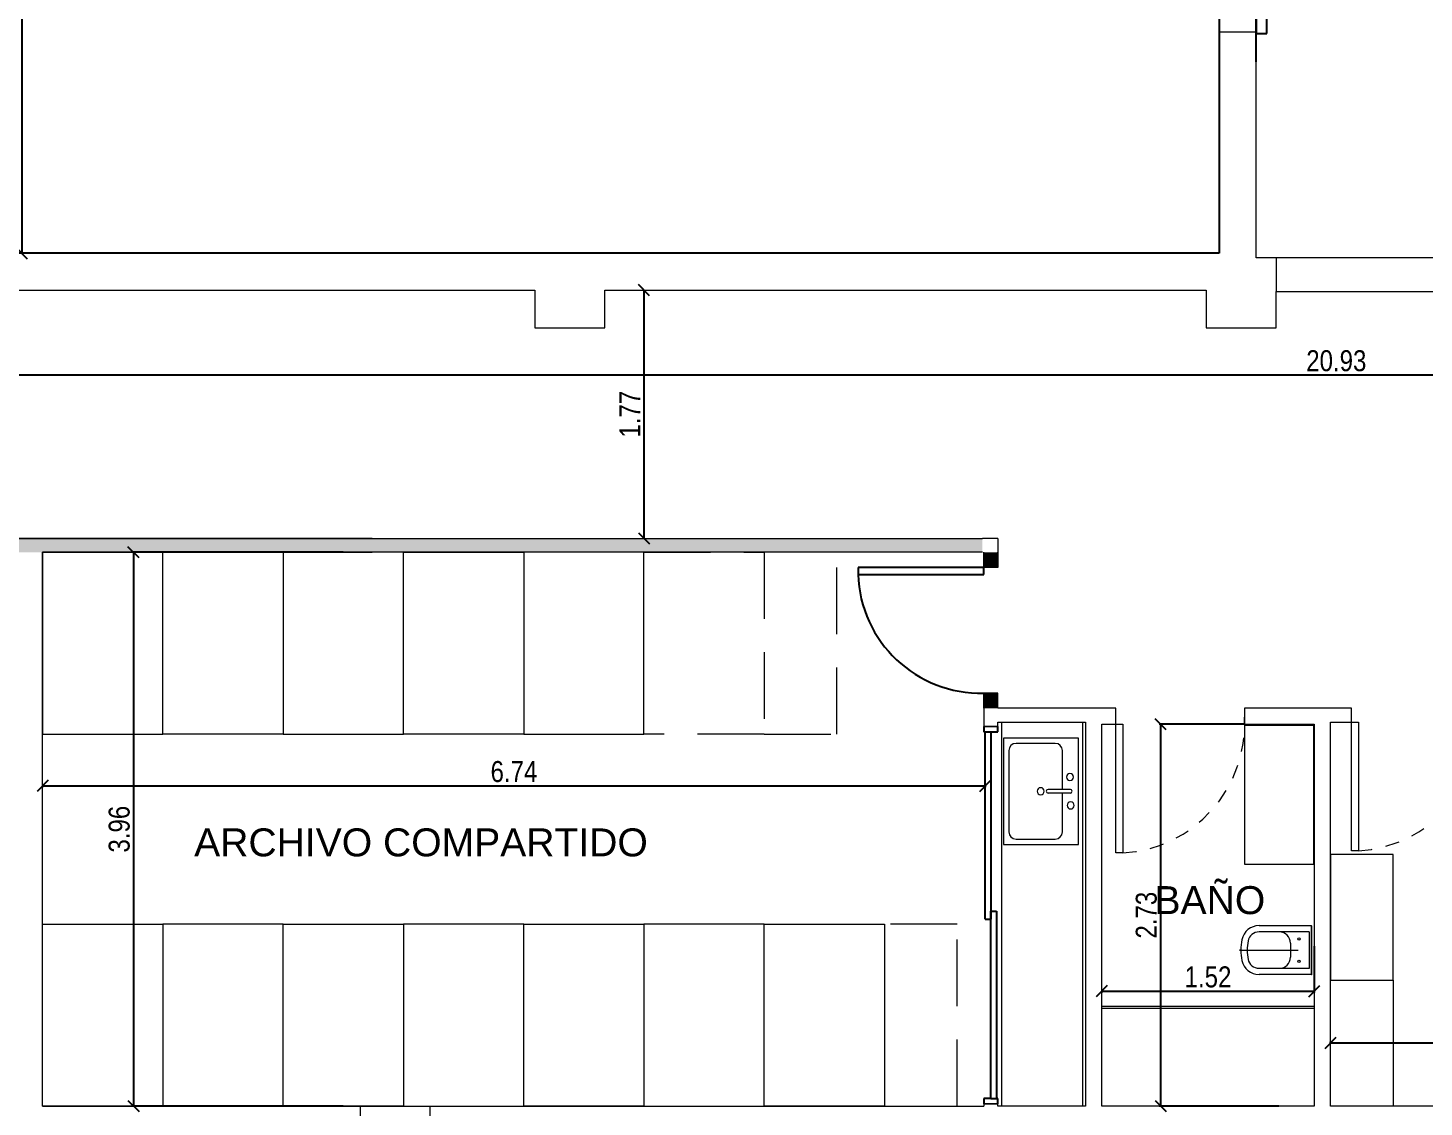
# Model space of a CAD drawing. Header units: millimetres. Extents: x 182 to 305, y 81 to 164.
# Drawn here: x 197.21 to 207.19, y 110.36 to 118.08 of the extents above; entities that cross this region are included whole.
import ezdxf

# ---------------------------------------------------------------- set-up
doc = ezdxf.new("R2010")
doc.units = ezdxf.units.MM
doc.linetypes.add('Dash 1_16_', pattern=[0.003174, 0.001587, -0.001587])
doc.linetypes.add('Hidden', pattern=[7.14375, 4.7625, -2.38125])
for name, color, linetype, lineweight in [('A-DOORSYM', 7, 'Continuous', 9), ('A-FLORCAM', 7, 'Continuous', 9), ('A-WALL', 7, 'Continuous', 9), ('DIMENSION', 1, 'Continuous', 25), ('mobiliario ocasa', 7, 'Continuous', 5), ('P-SANRFIM', 7, 'Continuous', 9)]:
    doc.layers.add(name, color=color, linetype=linetype, lineweight=lineweight)
for name, color, linetype in [('estructura', 7, 'Continuous'), ('Lineas Carpintería', 7, 'Continuous'), ('Lineas Placard', 7, 'Continuous'), ('Sectores', 3, 'Continuous'), ('TIERRA', 7, 'Continuous')]:
    doc.layers.add(name, color=color, linetype=linetype)
doc.styles.add('ARIALNARROW', font='ARIALN.TTF')
doc.styles.add('MtXpl_Arial_Unicode_', font='ARIALUNI.ttf')
doc.dimstyles.new('C', dxfattribs={"dimscale": 1.5, "dimtxt": 0.15, "dimasz": 0.08, "dimexe": 0.01, "dimexo": 0, "dimgap": 0.025, "dimtad": 1, "dimzin": 0, "dimdsep": 46, "dimtxsty": 'ARIALNARROW', "dimblk": 'OBLIQUE', "dimcen": 0, "dimclrd": 256, "dimclre": 256, "dimclrt": 256, "dimadec": 0, "dimazin": 0, "dimtfac": 1.666667, "dimtofl": 0, "dimtmove": 0, "dimatfit": 0, "dimldrblk": 'OBLIQUE', "dimfxl": 0.1, "dimtolj": 1, "dimtzin": 0, "dimarcsym": 0})

# ---------------------------------------------------------------- blocks, each defined once
blk = doc.blocks.new('_Oblique')
at = {"layer": 'estructura', "color": 0, "lineweight": -2}
blk.add_line((-0.5, -0.5), (0.5, 0.5), dxfattribs=at)
blk = doc.blocks.new('*D62')
at = {"layer": 'Defpoints', "color": 0}
for p in [(199.465423, 114.329649), (197.965423, 110.369648), (199.465423, 110.369648)]:
    blk.add_point(p, dxfattribs=at)
at = {"layer": 'DIMENSION', "lineweight": -2}
for p, q in [((199.465423, 114.329649), (197.955423, 114.329649)), ((197.965423, 114.329649), (197.965423, 110.369648)), ((199.465423, 110.369648), (197.955423, 110.369648))]:
    blk.add_line(p, q, dxfattribs=at)
at = {"layer": 'DIMENSION', "lineweight": -2, "xscale": 0.08, "yscale": 0.08, "zscale": 0.08}
for p, rotation in [((197.965423, 114.329649), 90), ((197.965423, 110.369648), 270)]:
    blk.add_blockref('_Oblique', p, dxfattribs=dict(at, rotation=rotation))
at = {"layer": 'DIMENSION', "insert": (197.863846, 112.349649), "char_height": 0.15, "attachment_point": 5, "rotation": 90, "style": 'ARIALNARROW'}
blk.add_mtext('\\A1;3.96', dxfattribs=at)
blk = doc.blocks.new('*D63')
at = {"layer": 'Defpoints', "color": 0}
for p in [(197.315423, 112.659324), (204.056101, 112.659324), (204.056101, 112.659324)]:
    blk.add_point(p, dxfattribs=at)
at = {"layer": 'DIMENSION', "lineweight": -2}
for p, q in [((197.315423, 112.659324), (197.315423, 112.649324)), ((197.315423, 112.659324), (204.056101, 112.659324)), ((204.056101, 112.659324), (204.056101, 112.649324))]:
    blk.add_line(p, q, dxfattribs=at)
at = {"layer": 'DIMENSION', "lineweight": -2, "xscale": 0.08, "yscale": 0.08, "zscale": 0.08, "rotation": 180}
blk.add_blockref('_Oblique', (197.315423, 112.659324), dxfattribs=at)
at = {"layer": 'DIMENSION', "lineweight": -2, "xscale": 0.08, "yscale": 0.08, "zscale": 0.08}
blk.add_blockref('_Oblique', (204.056101, 112.659324), dxfattribs=at)
at = {"layer": 'DIMENSION', "insert": (200.685762, 112.760901), "char_height": 0.15, "attachment_point": 5, "style": 'ARIALNARROW'}
blk.add_mtext('\\A1;6.74', dxfattribs=at)
blk = doc.blocks.new('*D64')
at = {"layer": 'Defpoints', "color": 0}
for p in [(206.408601, 111.51271), (204.888601, 111.19085), (206.408601, 111.19085)]:
    blk.add_point(p, dxfattribs=at)
at = {"layer": 'DIMENSION', "lineweight": -2}
for p, q in [((206.408601, 111.51271), (206.408601, 111.18085)), ((204.888601, 111.19085), (204.888601, 111.18085)), ((204.888601, 111.19085), (206.408601, 111.19085))]:
    blk.add_line(p, q, dxfattribs=at)
at = {"layer": 'DIMENSION', "lineweight": -2, "xscale": 0.08, "yscale": 0.08, "zscale": 0.08, "rotation": 180}
blk.add_blockref('_Oblique', (204.888601, 111.19085), dxfattribs=at)
at = {"layer": 'DIMENSION', "lineweight": -2, "xscale": 0.08, "yscale": 0.08, "zscale": 0.08}
blk.add_blockref('_Oblique', (206.408601, 111.19085), dxfattribs=at)
at = {"layer": 'DIMENSION', "insert": (205.648601, 111.292427), "char_height": 0.15, "attachment_point": 5, "style": 'ARIALNARROW'}
blk.add_mtext('\\A1;1.52', dxfattribs=at)
blk = doc.blocks.new('*D65')
at = {"layer": 'Defpoints', "color": 0}
for p in [(205.909601, 113.099647), (205.309601, 110.369648), (206.156101, 110.369648)]:
    blk.add_point(p, dxfattribs=at)
at = {"layer": 'DIMENSION', "lineweight": -2}
for p, q in [((205.909601, 113.099647), (205.299601, 113.099647)), ((205.309601, 113.099647), (205.309601, 110.369648)), ((206.156101, 110.369648), (205.299601, 110.369648))]:
    blk.add_line(p, q, dxfattribs=at)
at = {"layer": 'DIMENSION', "lineweight": -2, "xscale": 0.08, "yscale": 0.08, "zscale": 0.08}
for p, rotation in [((205.309601, 113.099647), 90), ((205.309601, 110.369648), 270)]:
    blk.add_blockref('_Oblique', p, dxfattribs=dict(at, rotation=rotation))
at = {"layer": 'DIMENSION', "insert": (205.208025, 111.734648), "char_height": 0.15, "attachment_point": 5, "rotation": 90, "style": 'ARIALNARROW'}
blk.add_mtext('\\A1;2.73', dxfattribs=at)
blk = doc.blocks.new('*D67')
at = {"layer": 'Defpoints', "color": 0}
for p in [(206.523601, 110.819648), (206.523601, 110.819648), (209.586106, 110.819648)]:
    blk.add_point(p, dxfattribs=at)
at = {"layer": 'DIMENSION', "lineweight": -2}
for p, q in [((206.523601, 110.819648), (206.523601, 110.829648)), ((209.586106, 110.819648), (206.523601, 110.819648)), ((209.586106, 110.819648), (209.586106, 110.829648))]:
    blk.add_line(p, q, dxfattribs=at)
at = {"layer": 'DIMENSION', "lineweight": -2, "xscale": 0.08, "yscale": 0.08, "zscale": 0.08, "rotation": 180}
blk.add_blockref('_Oblique', (206.523601, 110.819648), dxfattribs=at)
at = {"layer": 'DIMENSION', "lineweight": -2, "xscale": 0.08, "yscale": 0.08, "zscale": 0.08}
blk.add_blockref('_Oblique', (209.586106, 110.819648), dxfattribs=at)
at = {"layer": 'DIMENSION', "insert": (208.054854, 110.921225), "char_height": 0.15, "attachment_point": 5, "style": 'ARIALNARROW'}
blk.add_mtext('\\A1;3.06', dxfattribs=at)
blk = doc.blocks.new('*D77')
at = {"layer": 'Defpoints', "color": 0}
for p in [(201.066027, 125.616387), (197.166027, 116.469648), (201.700961, 116.469648)]:
    blk.add_point(p, dxfattribs=at)
at = {"layer": 'DIMENSION', "lineweight": -2}
for p, q in [((201.066027, 125.616387), (197.156027, 125.616387)), ((197.166027, 125.616387), (197.166027, 116.469648)), ((201.700961, 116.469648), (197.156027, 116.469648))]:
    blk.add_line(p, q, dxfattribs=at)
at = {"layer": 'DIMENSION', "lineweight": -2, "xscale": 0.08, "yscale": 0.08, "zscale": 0.08}
for p, rotation in [((197.166027, 125.616387), 90), ((197.166027, 116.469648), 270)]:
    blk.add_blockref('_Oblique', p, dxfattribs=dict(at, rotation=rotation))
at = {"layer": 'DIMENSION', "insert": (197.064451, 121.043018), "char_height": 0.15, "attachment_point": 5, "rotation": 90, "style": 'ARIALNARROW'}
blk.add_mtext('\\A1;9.15', dxfattribs=at)
blk = doc.blocks.new('*D79')
at = {"layer": 'Defpoints', "color": 0}
for p in [(217.031101, 115.897484), (196.101057, 115.597484), (196.101057, 115.207135)]:
    blk.add_point(p, dxfattribs=at)
at = {"layer": 'DIMENSION', "lineweight": -2}
for p, q in [((217.031101, 115.897484), (217.031101, 115.587484)), ((196.101057, 115.207135), (196.101057, 115.607484)), ((217.031101, 115.597484), (196.101057, 115.597484))]:
    blk.add_line(p, q, dxfattribs=at)
at = {"layer": 'DIMENSION', "lineweight": -2, "xscale": 0.08, "yscale": 0.08, "zscale": 0.08, "rotation": 180}
blk.add_blockref('_Oblique', (196.101057, 115.597484), dxfattribs=at)
at = {"layer": 'DIMENSION', "lineweight": -2, "xscale": 0.08, "yscale": 0.08, "zscale": 0.08}
blk.add_blockref('_Oblique', (217.031101, 115.597484), dxfattribs=at)
at = {"layer": 'DIMENSION', "insert": (206.566079, 115.699061), "char_height": 0.15, "attachment_point": 5, "style": 'ARIALNARROW'}
blk.add_mtext('\\A1;20.93', dxfattribs=at)
blk = doc.blocks.new('*D80')
at = {"layer": 'Defpoints', "color": 0}
for p in [(201.615423, 116.204648), (201.615423, 114.429649), (201.615423, 114.429649)]:
    blk.add_point(p, dxfattribs=at)
at = {"layer": 'DIMENSION', "lineweight": -2}
for p, q in [((201.615423, 116.204648), (201.605423, 116.204648)), ((201.615423, 116.204648), (201.615423, 114.429649)), ((201.615423, 114.429649), (201.605423, 114.429649))]:
    blk.add_line(p, q, dxfattribs=at)
at = {"layer": 'DIMENSION', "lineweight": -2, "xscale": 0.08, "yscale": 0.08, "zscale": 0.08}
for p, rotation in [((201.615423, 116.204648), 90), ((201.615423, 114.429649), 270)]:
    blk.add_blockref('_Oblique', p, dxfattribs=dict(at, rotation=rotation))
at = {"layer": 'DIMENSION', "insert": (201.515122, 115.317149), "char_height": 0.15, "attachment_point": 5, "rotation": 90, "style": 'ARIALNARROW'}
blk.add_mtext('\\A1;1.77', dxfattribs=at)

msp = doc.modelspace()

# ---------------------------------------------------------------- hatches: boundary and pattern name
for points in [[(204.036101, 114.429649), (196.186046, 114.429649), (196.186046, 114.329649), (204.036101, 114.329649)], [(204.146101, 114.329649), (204.046101, 114.329649), (204.046101, 114.222148), (204.146101, 114.222148)], [(204.146101, 114.329649), (204.046101, 114.329649), (204.046101, 114.222148), (204.146101, 114.222148)], [(204.146101, 113.322148), (204.046101, 113.322148), (204.046101, 113.214647), (204.146101, 113.214647)], [(204.146101, 113.322148), (204.046101, 113.322148), (204.046101, 113.214647), (204.146101, 113.214647)]]:
    msp.add_hatch(color=252).paths.add_polyline_path(points)

# ---------------------------------------------------------------- linework, layer by layer
at = {"color": 252}
for p, q in [((204.046101, 114.222148), (203.146101, 114.222148)), ((203.146101, 114.222148), (203.146101, 114.172148)), ((204.046101, 114.222148), (203.146101, 114.222148)), ((203.146101, 114.222148), (203.146101, 114.172148)), ((204.046101, 114.172148), (204.046101, 114.222148)), ((204.046101, 114.172148), (204.046101, 114.222148)), ((203.146101, 114.172148), (204.046101, 114.172148)), ((203.146101, 114.172148), (204.046101, 114.172148))]:
    msp.add_line(p, q, dxfattribs=at)
msp.add_arc((204.024694, 114.200952), 0.879065, 181.877738, 271.395416, dxfattribs=at)
msp.add_arc((204.024694, 114.200952), 0.879065, 181.877738, 271.395416, dxfattribs=at)
at = {"layer": 'A-DOORSYM', "color": 252}
for p, q in [((206.673601, 112.194647), (206.673601, 113.114647)), ((206.673601, 113.114647), (206.723601, 113.114647)), ((206.723601, 113.114647), (206.723601, 112.194647)), ((204.146101, 113.084647), (204.046101, 113.084647)), ((204.146101, 113.084647), (204.046101, 113.084647)), ((204.988601, 112.179647), (204.988601, 113.099647)), ((204.988601, 113.099647), (205.038601, 113.099647)), ((204.988601, 112.179647), (204.988601, 113.099647)), ((205.038601, 113.099647), (205.038601, 112.179647)), ((205.038601, 112.179647), (204.988601, 112.179647)), ((206.723601, 112.194647), (206.673601, 112.194647)), ((204.046101, 110.384647), (204.146101, 110.384647)), ((204.046101, 110.384647), (204.146101, 110.384647))]:
    msp.add_line(p, q, dxfattribs=at)
at = {"layer": 'A-DOORSYM', "color": 252, "linetype": 'Dash 1_16_'}
for centre in [(204.988601, 113.099647), (206.673601, 113.114647)]:
    msp.add_arc(centre, 0.921358, 273.110841, 3.110841, dxfattribs=at)
at = {"layer": 'A-FLORCAM', "color": 252, "lineweight": 18}
for p, q in [((204.173601, 110.369648), (204.173601, 113.114647)), ((204.173601, 110.369648), (204.173601, 113.114647)), ((204.754551, 110.369648), (204.754551, 113.114647)), ((204.754551, 110.369648), (204.754551, 113.114647))]:
    msp.add_line(p, q, dxfattribs=at)
at = {"layer": 'A-FLORCAM', "color": 252}
for p, q in [((205.908601, 113.099647), (205.908601, 113.094647)), ((205.908601, 113.094647), (206.403601, 113.094647)), ((205.908601, 113.094647), (205.908601, 112.099647)), ((206.403601, 113.094647), (206.403601, 112.099647)), ((205.908601, 112.099647), (206.403601, 112.099647)), ((206.403601, 112.099647), (206.408601, 112.099647))]:
    msp.add_line(p, q, dxfattribs=at)
at = {"layer": 'A-WALL', "color": 252, "lineweight": 18}
for p, q in [((205.728456, 118.049648), (205.728456, 116.469648)), ((205.993456, 118.049648), (205.728456, 118.049648)), ((205.993456, 116.434648), (205.993456, 118.039648)), ((205.728456, 116.469648), (196.146099, 116.469648)), ((206.136006, 116.434648), (205.993456, 116.434648)), ((207.528733, 116.434648), (206.136006, 116.434648)), ((206.136006, 116.434648), (206.136006, 116.194648)), ((196.731099, 116.204648), (200.836101, 116.204648)), ((200.836101, 116.204648), (200.836101, 115.934648)), ((201.336101, 116.204648), (205.636006, 116.204648)), ((201.336101, 115.934648), (201.336101, 116.204648)), ((205.636006, 116.204648), (205.636006, 115.934648)), ((206.136006, 116.194648), (207.773735, 116.194648)), ((206.136006, 115.934648), (206.136006, 116.194648)), ((200.836101, 115.934648), (201.336101, 115.934648)), ((205.636006, 115.934648), (206.136006, 115.934648)), ((199.671106, 114.429649), (196.145725, 114.429649)), ((196.186046, 114.429649), (204.036101, 114.429649)), ((204.146101, 114.429649), (204.036101, 114.429649)), ((204.146101, 114.429649), (204.036101, 114.429649)), ((204.146101, 114.429649), (204.146101, 114.222148)), ((204.146101, 114.429649), (204.146101, 114.222148)), ((197.315423, 114.329649), (199.671106, 114.329649)), ((197.315423, 110.369648), (197.315423, 114.329649)), ((204.036101, 114.329649), (197.315423, 114.329649)), ((197.315423, 114.329649), (199.671106, 114.329649)), ((197.315423, 110.369648), (197.315423, 114.329649)), ((204.036101, 114.329649), (197.315423, 114.329649)), ((204.046101, 114.222148), (204.046101, 114.329649)), ((204.046101, 114.222148), (204.046101, 114.329649)), ((204.146101, 114.222148), (204.146101, 114.329649)), ((204.146101, 114.222148), (204.146101, 114.329649)), ((204.146101, 114.222148), (204.046101, 114.222148)), ((204.146101, 114.222148), (204.046101, 114.222148)), ((204.046101, 113.214647), (204.046101, 113.322148)), ((204.146101, 113.322148), (204.046101, 113.322148)), ((204.046101, 113.214647), (204.046101, 113.322148)), ((204.146101, 113.322148), (204.046101, 113.322148)), ((204.146101, 113.214647), (204.146101, 113.322148)), ((204.146101, 113.214647), (204.146101, 113.322148)), ((204.046101, 113.214647), (204.046101, 113.084647)), ((204.046101, 113.214647), (204.046101, 113.084647)), ((204.988601, 113.214647), (204.146101, 113.214647)), ((204.988601, 113.214647), (204.146101, 113.214647)), ((204.988601, 113.099647), (204.988601, 113.214647)), ((204.988601, 113.099647), (204.988601, 113.214647)), ((206.673601, 113.214647), (205.908601, 113.214647)), ((205.908601, 113.214647), (205.908601, 113.099647)), ((206.673601, 113.114647), (206.673601, 113.214647)), ((204.146101, 113.114647), (204.773601, 113.114647)), ((204.146101, 113.084647), (204.146101, 113.114647)), ((204.146101, 113.114647), (204.773601, 113.114647)), ((204.146101, 113.084647), (204.146101, 113.114647)), ((204.773601, 113.114647), (204.773601, 110.369648)), ((204.773601, 113.114647), (204.773601, 110.369648)), ((206.523601, 113.114647), (206.673601, 113.114647)), ((206.523601, 110.369648), (206.523601, 113.114647)), ((204.046101, 113.084647), (204.146101, 113.084647)), ((204.046101, 113.084647), (204.146101, 113.084647)), ((204.888601, 110.369648), (204.888601, 113.099647)), ((204.888601, 113.099647), (204.988601, 113.099647)), ((204.888601, 110.369648), (204.888601, 113.099647)), ((204.888601, 113.099647), (204.988601, 113.099647)), ((205.908601, 113.099647), (206.408601, 113.099647)), ((206.408601, 113.099647), (206.408601, 110.369648)), ((206.408601, 111.082648), (204.888601, 111.082648)), ((204.888601, 111.069648), (206.408601, 111.069648)), ((199.571106, 110.369648), (197.315423, 110.369648)), ((197.315423, 110.369648), (204.046101, 110.369648)), ((199.586106, 110.369648), (199.586106, 110.114648)), ((199.586106, 110.369648), (204.046101, 110.369648)), ((200.086106, 110.114648), (200.086106, 110.369648)), ((204.146101, 110.384647), (204.046101, 110.384647)), ((204.046101, 110.384647), (204.046101, 110.369648)), ((204.146101, 110.384647), (204.046101, 110.384647)), ((204.046101, 110.384647), (204.046101, 110.369648)), ((204.146101, 110.369648), (204.146101, 110.384647)), ((204.146101, 110.369648), (204.146101, 110.384647)), ((204.773601, 110.369648), (204.146101, 110.369648)), ((204.773601, 110.369648), (204.146101, 110.369648)), ((206.408601, 110.369648), (204.888601, 110.369648)), ((209.586106, 110.369648), (206.523601, 110.369648))]:
    msp.add_line(p, q, dxfattribs=at)
at = {"layer": 'Lineas Carpintería', "color": 252}
for p, q in [((205.993456, 117.836448), (205.993456, 124.242848)), ((205.728456, 124.039648), (205.728456, 118.049648)), ((205.993456, 124.039648), (205.993456, 118.039648)), ((206.069456, 118.039648), (206.069456, 124.039648)), ((205.993456, 118.039648), (206.069456, 118.039648))]:
    msp.add_line(p, q, dxfattribs=at)
at = {"layer": 'Lineas Placard', "color": 252}
for p, q in [((204.046101, 113.084647), (204.046101, 113.044647)), ((204.046101, 113.084647), (204.046101, 113.044647)), ((204.046101, 113.044647), (204.056101, 113.044647)), ((204.046101, 113.044647), (204.056101, 113.044647)), ((204.056101, 111.707147), (204.056101, 113.044647)), ((204.056101, 113.044647), (204.096101, 113.044647)), ((204.056101, 111.707147), (204.056101, 113.044647)), ((204.056101, 113.044647), (204.096101, 113.044647)), ((204.096101, 113.044647), (204.096101, 111.707147)), ((204.096101, 113.044647), (204.146101, 113.044647)), ((204.096101, 113.044647), (204.096101, 111.707147)), ((204.096101, 113.044647), (204.146101, 113.044647)), ((204.146101, 113.044647), (204.146101, 113.084647)), ((204.146101, 113.044647), (204.146101, 113.084647)), ((204.096101, 110.424647), (204.096101, 111.762147)), ((204.096101, 111.762147), (204.136101, 111.762147)), ((204.096101, 110.424647), (204.096101, 111.762147)), ((204.096101, 111.762147), (204.136101, 111.762147)), ((204.136101, 111.762147), (204.136101, 110.424647)), ((204.136101, 111.762147), (204.136101, 110.424647)), ((204.056101, 111.707147), (204.096101, 111.707147)), ((204.056101, 111.707147), (204.096101, 111.707147)), ((204.096101, 110.424647), (204.046101, 110.424647)), ((204.046101, 110.424647), (204.046101, 110.384647)), ((204.096101, 110.424647), (204.046101, 110.424647)), ((204.046101, 110.424647), (204.046101, 110.384647)), ((204.096101, 110.424647), (204.136101, 110.424647)), ((204.096101, 110.424647), (204.136101, 110.424647)), ((204.146101, 110.424647), (204.136101, 110.424647)), ((204.146101, 110.424647), (204.136101, 110.424647)), ((204.146101, 110.384647), (204.146101, 110.424647)), ((204.146101, 110.384647), (204.146101, 110.424647))]:
    msp.add_line(p, q, dxfattribs=at)
at = {"layer": 'mobiliario ocasa', "color": 252, "ltscale": 0.1}
for p, q in [((198.175423, 114.329649), (197.315423, 114.329649)), ((197.315423, 114.329649), (197.315423, 113.029649)), ((198.175423, 113.029649), (198.175423, 114.329649)), ((198.175423, 114.329649), (199.035423, 114.329649)), ((198.175423, 113.029649), (198.175423, 114.329649)), ((199.035423, 114.329649), (199.035423, 113.029649)), ((199.895423, 114.329649), (199.035423, 114.329649)), ((199.035423, 114.329649), (199.035423, 113.029649)), ((199.895423, 114.329649), (200.755423, 114.329649)), ((199.895423, 113.029649), (199.895423, 114.329649)), ((199.895423, 113.029649), (199.895423, 114.329649)), ((200.755423, 114.329649), (200.755423, 113.029649)), ((201.615423, 114.329649), (200.755423, 114.329649)), ((200.755423, 114.329649), (200.755423, 113.029649)), ((201.615423, 113.029649), (201.615423, 114.329649)), ((197.315423, 113.029649), (198.175423, 113.029649)), ((199.035423, 113.029649), (198.175423, 113.029649)), ((199.035423, 113.029649), (199.895423, 113.029649)), ((200.755423, 113.029649), (199.895423, 113.029649)), ((200.755423, 113.029649), (201.615423, 113.029649)), ((206.973601, 112.169648), (206.523601, 112.169648)), ((206.523601, 112.169648), (206.523601, 111.269648)), ((206.973601, 111.269648), (206.973601, 112.169648)), ((197.315423, 110.369648), (197.315423, 111.669648)), ((197.315423, 111.669648), (198.175423, 111.669648)), ((198.175423, 111.669648), (198.175423, 110.369648)), ((199.035423, 111.669648), (198.175423, 111.669648)), ((198.175423, 111.669648), (198.175423, 110.369648)), ((199.035423, 110.369648), (199.035423, 111.669648)), ((199.035423, 110.369648), (199.035423, 111.669648)), ((199.035423, 111.669648), (199.895423, 111.669648)), ((200.755423, 111.669648), (199.895423, 111.669648)), ((199.895423, 111.669648), (199.895423, 110.369648)), ((199.895423, 111.669648), (199.895423, 110.369648)), ((200.755423, 110.369648), (200.755423, 111.669648)), ((200.755423, 110.369648), (200.755423, 111.669648)), ((200.755423, 111.669648), (201.615423, 111.669648)), ((201.615423, 111.669648), (201.615423, 110.369648)), ((202.475423, 111.669648), (201.615423, 111.669648)), ((201.615423, 111.669648), (201.615423, 110.369648)), ((202.475423, 110.369648), (202.475423, 111.669648)), ((202.475423, 110.369648), (202.475423, 111.669648)), ((202.475423, 111.669648), (203.335423, 111.669648)), ((203.335423, 111.669648), (203.335423, 110.369648)), ((206.523601, 110.369648), (206.523601, 111.269648)), ((206.523601, 111.269648), (206.973601, 111.269648)), ((206.523601, 111.269648), (206.973601, 111.269648)), ((206.973601, 111.269648), (206.973601, 110.369648)), ((198.175423, 110.369648), (197.315423, 110.369648)), ((198.175423, 110.369648), (199.035423, 110.369648)), ((199.895423, 110.369648), (199.035423, 110.369648)), ((199.895423, 110.369648), (200.755423, 110.369648)), ((201.615423, 110.369648), (200.755423, 110.369648)), ((201.615423, 110.369648), (202.475423, 110.369648)), ((203.335423, 110.369648), (202.475423, 110.369648)), ((206.973601, 110.369648), (206.523601, 110.369648))]:
    msp.add_line(p, q, dxfattribs=at)
at = {"layer": 'mobiliario ocasa', "color": 252, "linetype": 'Hidden', "ltscale": 0.1}
for p, q in [((201.615423, 114.329649), (202.475423, 114.329649)), ((201.615423, 113.029649), (201.615423, 114.329649)), ((202.475423, 114.329649), (202.475423, 113.029649)), ((202.995423, 114.329649), (202.475423, 114.329649)), ((202.475423, 114.329649), (202.475423, 113.029649)), ((202.995423, 113.029649), (202.995423, 114.329649)), ((202.475423, 113.029649), (201.615423, 113.029649)), ((202.475423, 113.029649), (202.995423, 113.029649)), ((203.855423, 111.669648), (203.335423, 111.669648)), ((203.335423, 111.669648), (203.335423, 110.369648)), ((203.855423, 110.369648), (203.855423, 111.669648)), ((203.335423, 110.369648), (203.855423, 110.369648))]:
    msp.add_line(p, q, dxfattribs=at)
at = {"layer": 'P-SANRFIM', "color": 252}
for p, q in [((204.72177, 113.000998), (204.18677, 113.000998)), ((204.18677, 113.000998), (204.18677, 112.240998)), ((204.72177, 113.000998), (204.18677, 113.000998)), ((204.18677, 113.000998), (204.18677, 112.240998)), ((204.22487, 112.912098), (204.22487, 112.329898)), ((204.22487, 112.912098), (204.22487, 112.329898)), ((204.55667, 112.962898), (204.27567, 112.962898)), ((204.55667, 112.962898), (204.27567, 112.962898)), ((204.60747, 112.633698), (204.60747, 112.912098)), ((204.60747, 112.633698), (204.60747, 112.912098)), ((204.72177, 112.240998), (204.72177, 113.000998)), ((204.72177, 112.240998), (204.72177, 113.000998)), ((204.66462, 112.633698), (204.50507, 112.633698)), ((204.66462, 112.633698), (204.50507, 112.633698)), ((204.66462, 112.608298), (204.50507, 112.608298)), ((204.66462, 112.608298), (204.50507, 112.608298)), ((204.60747, 112.329898), (204.60747, 112.608298)), ((204.60747, 112.329898), (204.60747, 112.608298)), ((204.18677, 112.240998), (204.72177, 112.240998)), ((204.18677, 112.240998), (204.72177, 112.240998)), ((204.27567, 112.279098), (204.55667, 112.279098)), ((204.27567, 112.279098), (204.55667, 112.279098)), ((206.013611, 111.659647), (206.203601, 111.659647)), ((206.371601, 111.614647), (206.013611, 111.614647)), ((206.203601, 111.659647), (206.385601, 111.659647)), ((206.373601, 111.356647), (206.373601, 111.612647)), ((206.388601, 111.656647), (206.388601, 111.312647)), ((206.38948, 111.659533), (206.38948, 111.647837)), ((206.38948, 111.586091), (206.38948, 111.659533)), ((206.38948, 111.657007), (206.38948, 111.658093)), ((206.38948, 111.657007), (206.38948, 111.658093)), ((206.38948, 111.658093), (206.38948, 111.657007)), ((206.38948, 111.657007), (206.38948, 111.599857)), ((206.38948, 111.655208), (206.38948, 111.657007)), ((206.38948, 111.655208), (206.38948, 111.657007)), ((206.38948, 111.657007), (206.38948, 111.655208)), ((206.38948, 111.652705), (206.38948, 111.655208)), ((206.38948, 111.652705), (206.38948, 111.655208)), ((206.38948, 111.655208), (206.38948, 111.652705)), ((206.38948, 111.649509), (206.38948, 111.652705)), ((206.38948, 111.649509), (206.38948, 111.652705)), ((206.38948, 111.652705), (206.38948, 111.649509)), ((206.38948, 111.645628), (206.38948, 111.649509)), ((206.38948, 111.645628), (206.38948, 111.649509)), ((206.38948, 111.649509), (206.38948, 111.645628)), ((206.38948, 111.647837), (206.38948, 111.484837)), ((206.38948, 111.641094), (206.38948, 111.645628)), ((206.38948, 111.641094), (206.38948, 111.645628)), ((206.38948, 111.645628), (206.38948, 111.641094)), ((206.38948, 111.635948), (206.38948, 111.641094)), ((206.38948, 111.635948), (206.38948, 111.641094)), ((206.38948, 111.641094), (206.38948, 111.635948)), ((206.38948, 111.630217), (206.38948, 111.635948)), ((206.38948, 111.630217), (206.38948, 111.635948)), ((206.38948, 111.635948), (206.38948, 111.630217)), ((206.38948, 111.623928), (206.38948, 111.630217)), ((206.38948, 111.623928), (206.38948, 111.630217)), ((206.38948, 111.630217), (206.38948, 111.623928)), ((206.38948, 111.617105), (206.38948, 111.623928)), ((206.38948, 111.617105), (206.38948, 111.623928)), ((206.38948, 111.623928), (206.38948, 111.617105)), ((206.38948, 111.609776), (206.38948, 111.617105)), ((206.38948, 111.609776), (206.38948, 111.617105)), ((206.38948, 111.617105), (206.38948, 111.609776)), ((206.238601, 111.534647), (206.238601, 111.434647)), ((206.38948, 111.602002), (206.38948, 111.609776)), ((206.38948, 111.602002), (206.38948, 111.609776)), ((206.38948, 111.609776), (206.38948, 111.602002)), ((206.38948, 111.565396), (206.38948, 111.603457)), ((206.38948, 111.593853), (206.38948, 111.602002)), ((206.38948, 111.593853), (206.38948, 111.602002)), ((206.38948, 111.602002), (206.38948, 111.593853)), ((206.38948, 111.585367), (206.38948, 111.593853)), ((206.38948, 111.585367), (206.38948, 111.593853)), ((206.38948, 111.593853), (206.38948, 111.585367)), ((206.38948, 111.575572), (206.38948, 111.586091)), ((206.38948, 111.57658), (206.38948, 111.585367)), ((206.38948, 111.57658), (206.38948, 111.585367)), ((206.38948, 111.585367), (206.38948, 111.57658)), ((206.38948, 111.584837), (206.38948, 111.575572)), ((206.38948, 111.503697), (206.38948, 111.584837)), ((206.38948, 111.567531), (206.38948, 111.57658)), ((206.38948, 111.567531), (206.38948, 111.57658)), ((206.38948, 111.57658), (206.38948, 111.567531)), ((206.38948, 111.558258), (206.38948, 111.567531)), ((206.38948, 111.558258), (206.38948, 111.567531)), ((206.38948, 111.567531), (206.38948, 111.558258)), ((206.38948, 111.523514), (206.38948, 111.565396)), ((206.38948, 111.550039), (206.38948, 111.558258)), ((206.38948, 111.550039), (206.38948, 111.558258)), ((206.38948, 111.558258), (206.38948, 111.550039)), ((206.38948, 111.541788), (206.38948, 111.550039)), ((206.38948, 111.541788), (206.38948, 111.550039)), ((206.38948, 111.550039), (206.38948, 111.541788)), ((206.38948, 111.53351), (206.38948, 111.541788)), ((206.38948, 111.53351), (206.38948, 111.541788)), ((206.38948, 111.541788), (206.38948, 111.53351)), ((206.38948, 111.525207), (206.38948, 111.53351)), ((206.38948, 111.525207), (206.38948, 111.53351)), ((206.38948, 111.53351), (206.38948, 111.525207)), ((206.38948, 111.516882), (206.38948, 111.525207)), ((206.38948, 111.516882), (206.38948, 111.525207)), ((206.38948, 111.525207), (206.38948, 111.516882)), ((206.38948, 111.480096), (206.38948, 111.523514)), ((206.38948, 111.508539), (206.38948, 111.516882)), ((206.38948, 111.508539), (206.38948, 111.516882)), ((206.38948, 111.516882), (206.38948, 111.508539)), ((205.874261, 111.484647), (205.875095, 111.484647)), ((205.874261, 111.484647), (205.875095, 111.484647)), ((205.875096, 111.484647), (205.874262, 111.484647)), ((205.874262, 111.484647), (205.875096, 111.484647)), ((205.875095, 111.484647), (205.876114, 111.484647)), ((205.875095, 111.484647), (205.876114, 111.484647)), ((205.876114, 111.484647), (205.875096, 111.484647)), ((205.875096, 111.484647), (205.876114, 111.484647)), ((205.876114, 111.484647), (205.877316, 111.484647)), ((205.876114, 111.484647), (205.877316, 111.484647)), ((205.877317, 111.484647), (205.876114, 111.484647)), ((205.876114, 111.484647), (205.877317, 111.484647)), ((205.87673, 111.484647), (205.877813, 111.484647)), ((205.877352, 111.484647), (205.87673, 111.484647)), ((205.877316, 111.484647), (205.878702, 111.484647)), ((205.877316, 111.484647), (205.878702, 111.484647)), ((205.878703, 111.484647), (205.877317, 111.484647)), ((205.877317, 111.484647), (205.878703, 111.484647)), ((205.878365, 111.484647), (205.877352, 111.484647)), ((205.877813, 111.484647), (205.878606, 111.484647)), ((205.879975, 111.484647), (205.878365, 111.484647)), ((205.878606, 111.484647), (205.880996, 111.484647)), ((205.878702, 111.484647), (205.880272, 111.484647)), ((205.878702, 111.484647), (205.880272, 111.484647)), ((205.880272, 111.484647), (205.878703, 111.484647)), ((205.878703, 111.484647), (205.880272, 111.484647)), ((205.880272, 111.484647), (205.88252, 111.484647)), ((205.880272, 111.484647), (205.88252, 111.484647)), ((205.882521, 111.484647), (205.880272, 111.484647)), ((205.880272, 111.484647), (205.882521, 111.484647)), ((205.880996, 111.484647), (205.883945, 111.484647)), ((205.882306, 111.484647), (205.881467, 111.484647)), ((205.883329, 111.484647), (205.882306, 111.484647)), ((205.88252, 111.484647), (205.88546, 111.484647)), ((205.884538, 111.484647), (205.883329, 111.484647)), ((205.88546, 111.484647), (205.889074, 111.484647)), ((205.889074, 111.484647), (205.893345, 111.484647)), ((205.893345, 111.484647), (205.898256, 111.484647)), ((205.898256, 111.484647), (205.903789, 111.484647)), ((205.903789, 111.484647), (205.909899, 111.484647)), ((205.909899, 111.484647), (205.91653, 111.484647)), ((205.91653, 111.484647), (205.923651, 111.484647)), ((205.923651, 111.484647), (205.931229, 111.484647)), ((205.931229, 111.484647), (205.939232, 111.484647)), ((205.939232, 111.484647), (205.947627, 111.484647)), ((205.947627, 111.484647), (205.956344, 111.484647)), ((205.956344, 111.484647), (205.965306, 111.484647)), ((205.965306, 111.484647), (205.974471, 111.484647)), ((205.965306, 111.484647), (205.974471, 111.484647)), ((205.974471, 111.484647), (205.9838, 111.484647)), ((205.9838, 111.484647), (205.993252, 111.484647)), ((205.993252, 111.484647), (206.002787, 111.484647)), ((206.002787, 111.484647), (206.192777, 111.484647)), ((206.192777, 111.484647), (206.262776, 111.484647)), ((206.262776, 111.484647), (206.265574, 111.484647)), ((206.265574, 111.484647), (206.26834, 111.484647)), ((206.26834, 111.484647), (206.271059, 111.484647)), ((206.271059, 111.484647), (206.273715, 111.484647)), ((206.273715, 111.484647), (206.276293, 111.484647)), ((206.276293, 111.484647), (206.278777, 111.484647)), ((206.278777, 111.484647), (206.281138, 111.484647)), ((206.281138, 111.484647), (206.283351, 111.484647)), ((206.283351, 111.484647), (206.285404, 111.484647)), ((206.285404, 111.484647), (206.287285, 111.484647)), ((206.287285, 111.484647), (206.288984, 111.484647)), ((206.288984, 111.484647), (206.290489, 111.484647)), ((206.290489, 111.484647), (206.291775, 111.484647)), ((206.291775, 111.484647), (206.292838, 111.484647)), ((206.292838, 111.484647), (206.293674, 111.484647)), ((206.38948, 111.500183), (206.38948, 111.508539)), ((206.38948, 111.500183), (206.38948, 111.508539)), ((206.38948, 111.508539), (206.38948, 111.500183)), ((206.38948, 111.503697), (206.38948, 111.498117)), ((206.38948, 111.491822), (206.38948, 111.500183)), ((206.38948, 111.491822), (206.38948, 111.500183)), ((206.38948, 111.500183), (206.38948, 111.491822)), ((206.38948, 111.498117), (206.38948, 111.471176)), ((206.38948, 111.483457), (206.38948, 111.491822)), ((206.38948, 111.483457), (206.38948, 111.491822)), ((206.38948, 111.491822), (206.38948, 111.483457)), ((206.38948, 111.484837), (206.38948, 111.321837)), ((206.38948, 111.475092), (206.38948, 111.483457)), ((206.38948, 111.475092), (206.38948, 111.483457)), ((206.38948, 111.483457), (206.38948, 111.475092)), ((206.38948, 111.437424), (206.38948, 111.480096)), ((206.38948, 111.466731), (206.38948, 111.475092)), ((206.38948, 111.466731), (206.38948, 111.475092)), ((206.38948, 111.475092), (206.38948, 111.466731)), ((206.38948, 111.471176), (206.38948, 111.465597)), ((206.38948, 111.458375), (206.38948, 111.466731)), ((206.38948, 111.458375), (206.38948, 111.466731)), ((206.38948, 111.466731), (206.38948, 111.458375)), ((206.38948, 111.384837), (206.38948, 111.465597)), ((206.38948, 111.450032), (206.38948, 111.458375)), ((206.38948, 111.450032), (206.38948, 111.458375)), ((206.38948, 111.458375), (206.38948, 111.450032)), ((206.38948, 111.441707), (206.38948, 111.450032)), ((206.38948, 111.441707), (206.38948, 111.450032)), ((206.38948, 111.450032), (206.38948, 111.441707)), ((206.38948, 111.433404), (206.38948, 111.441707)), ((206.38948, 111.433404), (206.38948, 111.441707)), ((206.38948, 111.441707), (206.38948, 111.433404)), ((206.38948, 111.397784), (206.38948, 111.437424)), ((206.38948, 111.425126), (206.38948, 111.433404)), ((206.38948, 111.425126), (206.38948, 111.433404)), ((206.38948, 111.433404), (206.38948, 111.425126)), ((206.38948, 111.416875), (206.38948, 111.425126)), ((206.38948, 111.416875), (206.38948, 111.425126)), ((206.38948, 111.425126), (206.38948, 111.416875)), ((206.38948, 111.408656), (206.38948, 111.416875)), ((206.38948, 111.408656), (206.38948, 111.416875)), ((206.38948, 111.416875), (206.38948, 111.408656)), ((206.013611, 111.354647), (206.371601, 111.354647)), ((206.38948, 111.399383), (206.38948, 111.408656)), ((206.38948, 111.399383), (206.38948, 111.408656)), ((206.38948, 111.408656), (206.38948, 111.399383)), ((206.38948, 111.390334), (206.38948, 111.399383)), ((206.38948, 111.390334), (206.38948, 111.399383)), ((206.38948, 111.399383), (206.38948, 111.390334)), ((206.38948, 111.363457), (206.38948, 111.397784)), ((206.38948, 111.394102), (206.38948, 111.384837)), ((206.38948, 111.383583), (206.38948, 111.394102)), ((206.38948, 111.381547), (206.38948, 111.390334)), ((206.38948, 111.381547), (206.38948, 111.390334)), ((206.38948, 111.390334), (206.38948, 111.381547)), ((206.38948, 111.310141), (206.38948, 111.383583)), ((206.38948, 111.373061), (206.38948, 111.381547)), ((206.38948, 111.373061), (206.38948, 111.381547)), ((206.38948, 111.381547), (206.38948, 111.373061)), ((206.38948, 111.364912), (206.38948, 111.373061)), ((206.38948, 111.364912), (206.38948, 111.373061)), ((206.38948, 111.373061), (206.38948, 111.364912)), ((206.38948, 111.308821), (206.38948, 111.368553)), ((206.38948, 111.357138), (206.38948, 111.364912)), ((206.38948, 111.357138), (206.38948, 111.364912)), ((206.38948, 111.364912), (206.38948, 111.357138)), ((206.38948, 111.349809), (206.38948, 111.357138)), ((206.38948, 111.349809), (206.38948, 111.357138)), ((206.38948, 111.357138), (206.38948, 111.349809)), ((206.38948, 111.342986), (206.38948, 111.349809)), ((206.38948, 111.342986), (206.38948, 111.349809)), ((206.38948, 111.349809), (206.38948, 111.342986)), ((206.38948, 111.336697), (206.38948, 111.342986)), ((206.38948, 111.336697), (206.38948, 111.342986)), ((206.38948, 111.342986), (206.38948, 111.336697)), ((206.38948, 111.330966), (206.38948, 111.336697)), ((206.38948, 111.330966), (206.38948, 111.336697)), ((206.38948, 111.336697), (206.38948, 111.330966)), ((206.38948, 111.32582), (206.38948, 111.330966)), ((206.38948, 111.32582), (206.38948, 111.330966)), ((206.38948, 111.330966), (206.38948, 111.32582)), ((206.38948, 111.321286), (206.38948, 111.32582)), ((206.38948, 111.321286), (206.38948, 111.32582)), ((206.38948, 111.32582), (206.38948, 111.321286)), ((206.38948, 111.321837), (206.38948, 111.310141)), ((206.38948, 111.317405), (206.38948, 111.321286)), ((206.38948, 111.317405), (206.38948, 111.321286)), ((206.38948, 111.321286), (206.38948, 111.317405)), ((206.38948, 111.314209), (206.38948, 111.317405)), ((206.38948, 111.314209), (206.38948, 111.317405)), ((206.38948, 111.317405), (206.38948, 111.314209)), ((206.38948, 111.311706), (206.38948, 111.314209)), ((206.38948, 111.311706), (206.38948, 111.314209)), ((206.38948, 111.314209), (206.38948, 111.311706)), ((206.203601, 111.309647), (206.013611, 111.309647)), ((206.385601, 111.309647), (206.203601, 111.309647)), ((206.38948, 111.309907), (206.38948, 111.311706)), ((206.38948, 111.309907), (206.38948, 111.311706)), ((206.38948, 111.311706), (206.38948, 111.309907)), ((206.38948, 111.309907), (206.38948, 111.308821)), ((206.38948, 111.308821), (206.38948, 111.309907)), ((206.38948, 111.308821), (206.38948, 111.309907)), ((206.38948, 111.309907), (206.38948, 111.308821))]:
    msp.add_line(p, q, dxfattribs=at)
for centre in [(206.298601, 111.564647), (206.298601, 111.404647)]:
    msp.add_circle(centre, 0.0085, dxfattribs=at)
for centre, radius, start, end in [((204.27567, 112.912098), 0.0508, 90, 180), ((204.27567, 112.912098), 0.0508, 90, 180), ((204.55667, 112.912098), 0.0508, 0, 90), ((204.55667, 112.912098), 0.0508, 0, 90), ((204.661541, 112.722598), 0.0254, 90, 270), ((204.661541, 112.722598), 0.0254, 90, 270), ((204.661541, 112.722598), 0.0254, 270, 90), ((204.661541, 112.722598), 0.0254, 270, 90), ((204.451925, 112.620998), 0.0254, 90, 270), ((204.451925, 112.620998), 0.0254, 90, 270), ((204.451925, 112.620998), 0.0254, 270, 90), ((204.451925, 112.620998), 0.0254, 270, 90), ((204.50507, 112.620998), 0.0127, 90, 270), ((204.50507, 112.620998), 0.0127, 90, 270), ((204.66462, 112.620998), 0.0127, 270, 90), ((204.66462, 112.620998), 0.0127, 270, 90), ((204.666738, 112.519398), 0.0254, 90, 270), ((204.666738, 112.519398), 0.0254, 90, 270), ((204.666738, 112.519398), 0.0254, 270, 90), ((204.666738, 112.519398), 0.0254, 270, 90), ((204.27567, 112.329898), 0.0508, 180, 270), ((204.27567, 112.329898), 0.0508, 180, 270), ((204.55667, 112.329898), 0.0508, 270, 0), ((204.55667, 112.329898), 0.0508, 270, 0), ((206.013611, 111.534647), 0.125, 90, 168.555847), ((206.013611, 111.534647), 0.08, 90, 168.555847), ((206.158601, 111.534647), 0.08, 0, 90), ((206.371601, 111.612647), 0.002, 0, 90), ((206.385601, 111.656647), 0.003, 0, 90), ((206.260601, 111.484647), 0.377, 168.555847, 191.444153), ((206.260601, 111.484647), 0.332, 168.555847, 191.444153), ((206.260601, 111.484647), 0.377, 178.724663, 181.275337), ((206.013611, 111.434647), 0.08, 191.444153, 270), ((206.158601, 111.434647), 0.08, 270, 0), ((206.013611, 111.434647), 0.125, 191.444153, 270), ((206.371601, 111.356647), 0.002, 270, 0), ((206.385601, 111.312647), 0.003, 270, 0)]:
    msp.add_arc(centre, radius, start, end, dxfattribs=at)
at = {"layer": 'TIERRA', "color": 252, "ltscale": 0.1}
for p, q in [((205.728456, 125.616387), (205.728456, 116.469648)), ((205.728456, 116.469648), (196.186046, 116.469648))]:
    msp.add_line(p, q, dxfattribs=at)

# ---------------------------------------------------------------- texts
at = {"layer": 'Sectores', "style": 'MtXpl_Arial_Unicode_'}
for s, p in [('ARCHIVO COMPARTIDO', (198.399088, 112.155307)), ('BAÑO', (205.26618, 111.742148))]:
    msp.add_text(s, height=0.2, dxfattribs=at).set_placement(p)

# ---------------------------------------------------------------- dimensions: what is measured, and where the dimension line sits
at = {"layer": 'DIMENSION'}
for base, p1, p2, angle, picture, middle in [((197.166027, 116.469648), (201.066027, 125.616387), (201.700961, 116.469648), 90, '*D77', (197.064451, 121.043018)), ((201.615423, 114.429649), (201.615423, 116.204648), (201.615423, 114.429649), 90, '*D80', (201.515122, 115.317149)), ((197.965423, 110.369648), (199.465423, 114.329649), (199.465423, 110.369648), 90, '*D62', (197.863846, 112.349649)), ((205.309601, 110.369648), (205.909601, 113.099647), (206.156101, 110.369648), 90, '*D65', (205.208025, 111.734648)), ((204.056101, 112.659324), (197.315423, 112.659324), (204.056101, 112.659324), 180, '*D63', (200.685762, 112.760901)), ((206.408601, 111.19085), (204.888601, 111.19085), (206.408601, 111.51271), 180, '*D64', (205.648601, 111.292427))]:
    dim = msp.add_linear_dim(base=base, p1=p1, p2=p2, angle=angle, dimstyle='C', override={"dimscale": 1, "dimlfac": 1, "dimtxsty": 'ARIALNARROW', "dimtolj": 1}, dxfattribs=at)
    dim.commit()
    dim.dimension.update_dxf_attribs({"geometry": picture, "text_midpoint": middle})
for base, p1, p2, picture, middle in [((196.101057, 115.597484), (217.031101, 115.897484), (196.101057, 115.207135), '*D79', (206.566079, 115.699061)), ((206.523601, 110.819648), (209.586106, 110.819648), (206.523601, 110.819648), '*D67', (208.054854, 110.921225))]:
    dim = msp.add_linear_dim(base=base, p1=p1, p2=p2, dimstyle='C', override={"dimscale": 1, "dimlfac": 1, "dimtxsty": 'ARIALNARROW', "dimtolj": 1}, dxfattribs=at)
    dim.commit()
    dim.dimension.update_dxf_attribs({"geometry": picture, "text_midpoint": middle})

doc.saveas('drawing.dxf')
